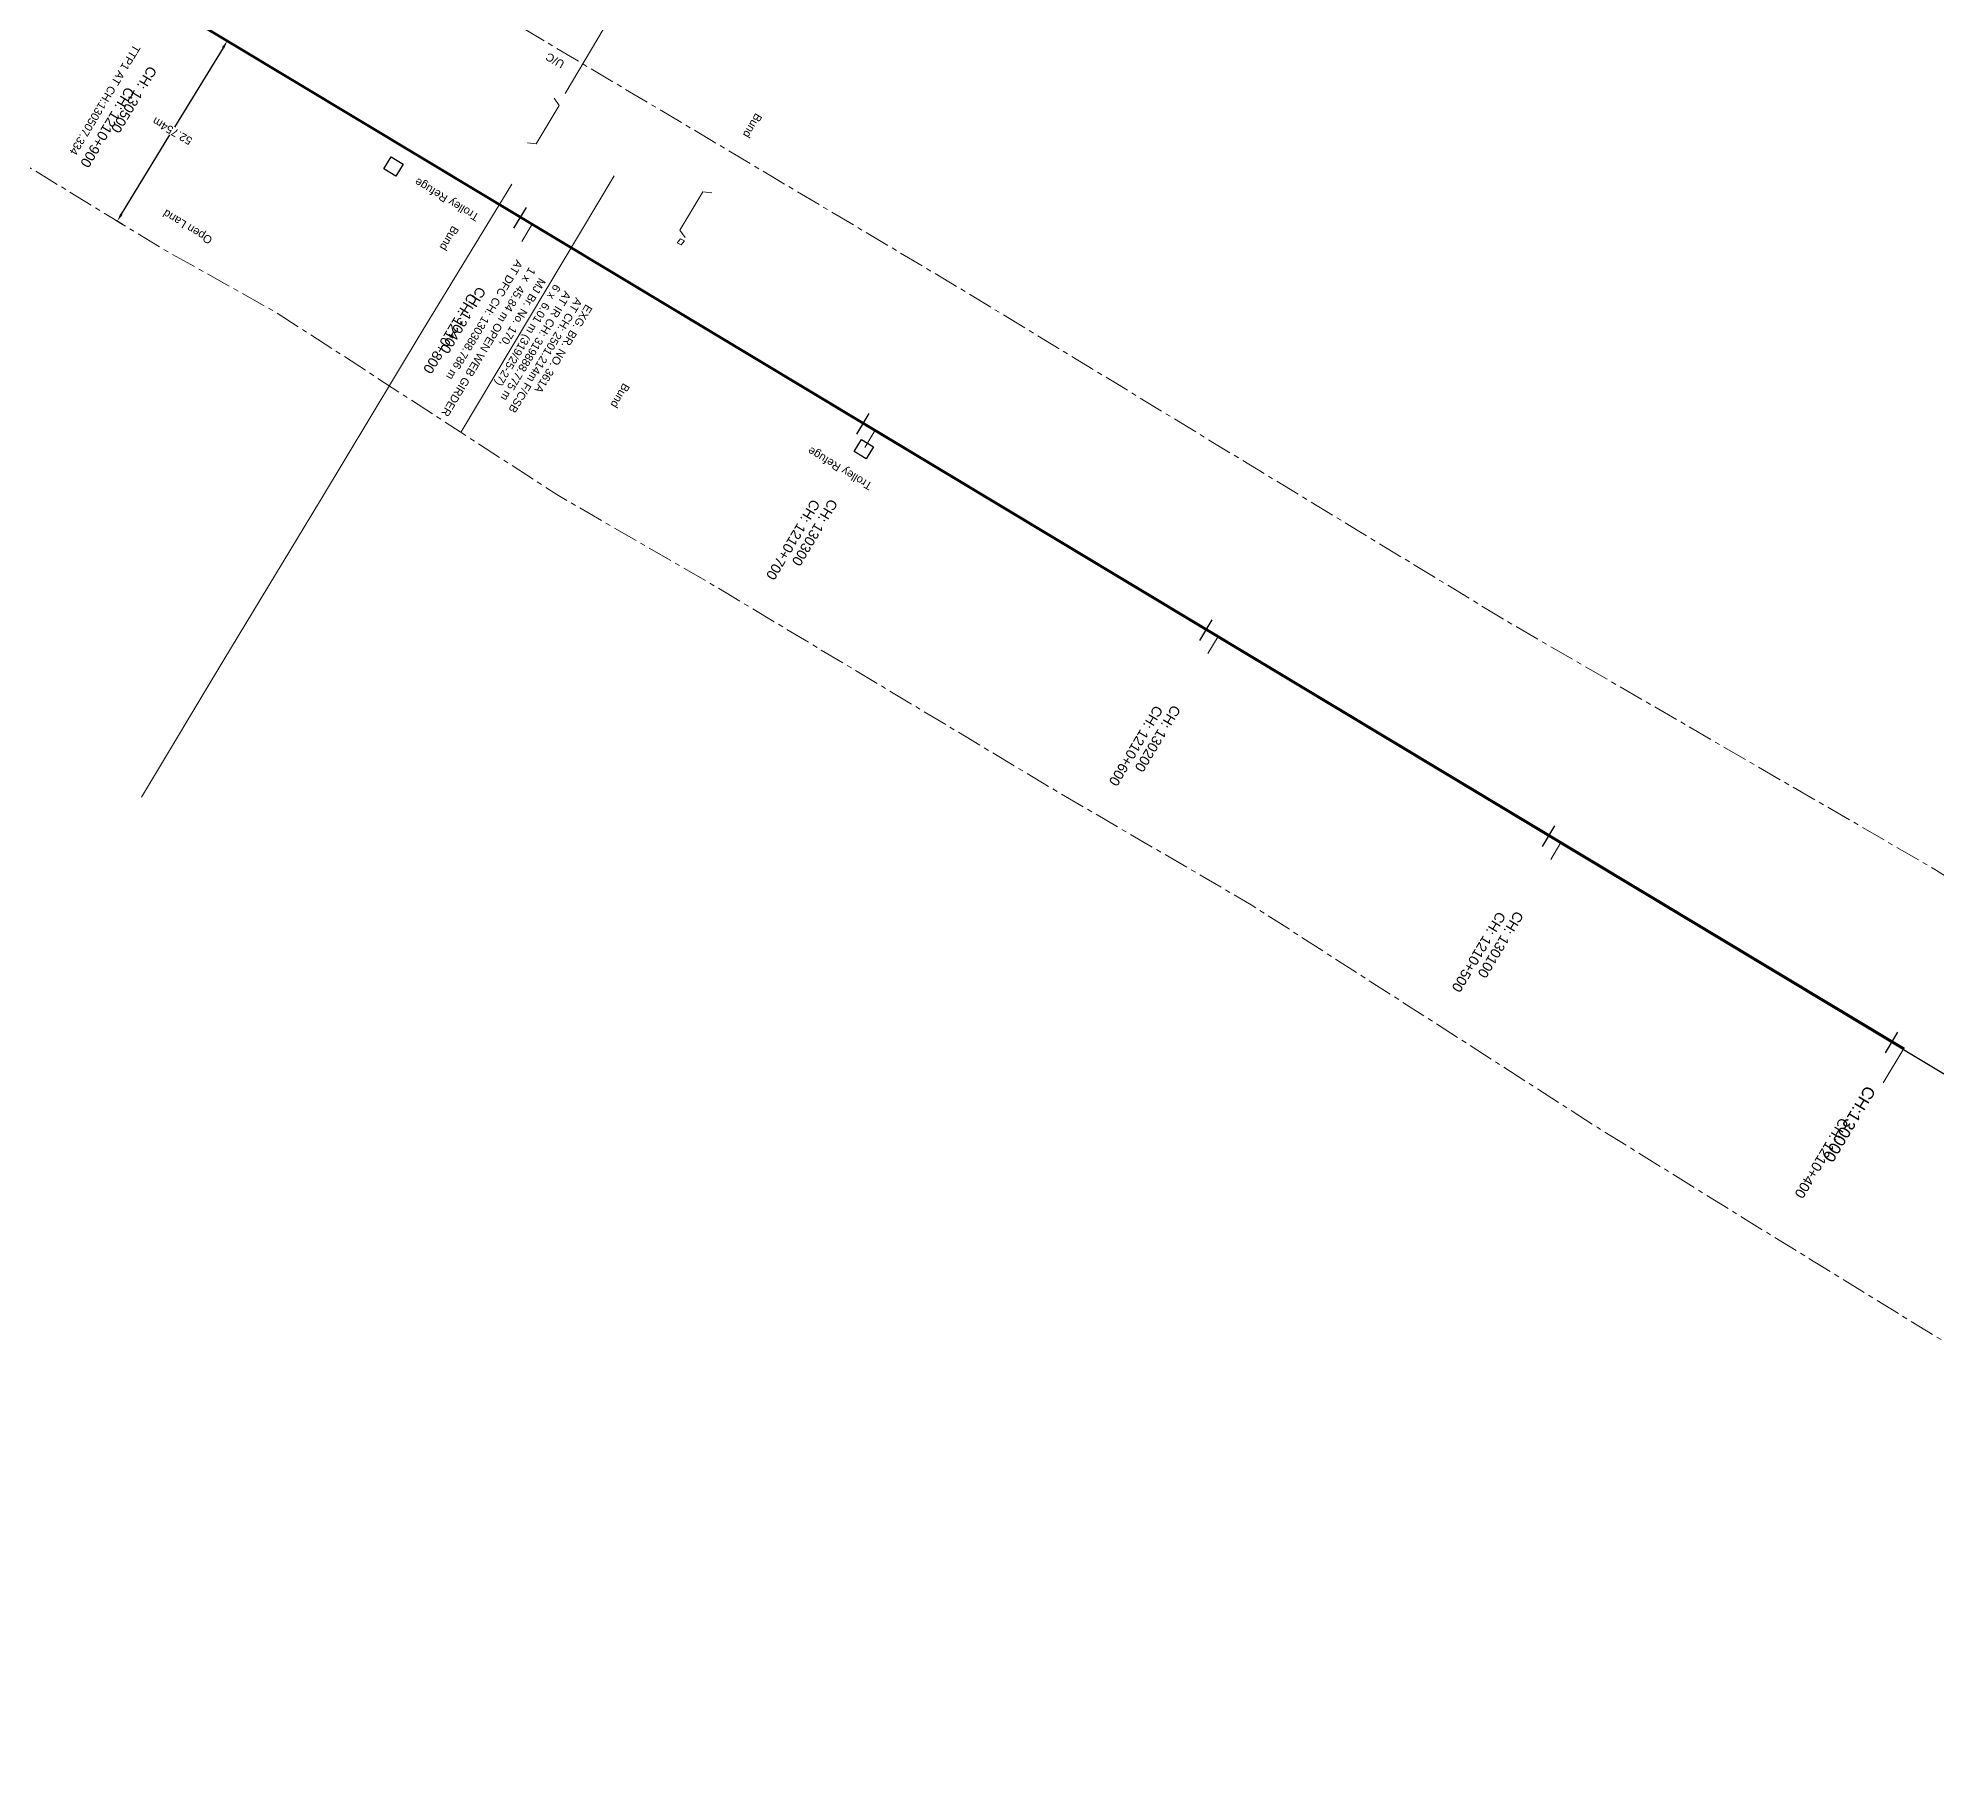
# Model space of a CAD drawing. Header units: metres. Extents: x 622835 to 629437, y 3390046 to 3394575.
# Drawn here: x 628331.5 to 628806, y 3390785.8 to 3391215.2 of the extents above; entities that cross this region are included whole.
import ezdxf
from ezdxf.enums import TextEntityAlignment as Align

# ---------------------------------------------------------------- set-up
doc = ezdxf.new("R2010")
doc.units = ezdxf.units.M
doc.header["$LTSCALE"] = 2
doc.header["$MEASUREMENT"] = 0
doc.header["$PDMODE"] = 35
doc.header["$PDSIZE"] = 5
doc.linetypes.add('CENTER', pattern=[2, 1.25, -0.25, 0.25, -0.25])
doc.linetypes.add('CENTER2', pattern=[1.125, 0.75, -0.125, 0.125, -0.125])
doc.layers.get('Defpoints').update_dxf_attribs({"color": 5, "lineweight": 0})
for name, color, linetype, lineweight in [('Boundary Dim', 10, 'Continuous', 13), ('C-ALIG-DG-LINE', 1, 'CENTER2', 70), ('C-ALIG-LABL-DG', 1, 'Continuous', 25), ('CANAL TOP', 5, 'Continuous', 0), ('EXISTING BRIDGE DETAILS', 7, 'Continuous', 0), ('Proposed Chainage', 10, 'Continuous', 0), ('PROPOSED DFCC TRACK', 1, 'Continuous', 0), ('Proposed TPTC Chainages', 10, 'Continuous', 0), ('RLY BOUNDARY', 32, 'CENTER', 0), ('Shed', 7, 'Continuous', 13), ('Side Details', 7, 'Continuous', 13), ('Text', 7, 'Continuous', 0)]:
    doc.layers.add(name, color=color, linetype=linetype, lineweight=lineweight)
doc.layers.add('Trolley Refuse', color=10, linetype='Continuous')
doc.styles.add('ARIAL', font='arial.ttf')
doc.styles.get("Standard").update_dxf_attribs({"font": 'arial.ttf'})
doc.styles.add('Style-Arial', font='arial.ttf')
doc.styles.add('Text', font='arial.ttf', dxfattribs={"height": 2})
doc.dimstyles.get("Standard").update_dxf_attribs({"dimtxt": 2.5, "dimasz": 2.5, "dimexe": 0.18, "dimexo": 0.0625, "dimgap": 0.09, "dimtad": 0, "dimtih": 1, "dimtoh": 1, "dimdec": 3, "dimzin": 0, "dimdsep": 46, "dimtxsty": 'Standard', "dimcen": 0.09, "dimaunit": 1, "dimadec": 4, "dimazin": 0, "dimtfac": 1, "dimtdec": 3, "dimtofl": 0, "dimtmove": 0, "dimatfit": 3, "dimfxl": 1, "dimtolj": 1, "dimtzin": 0, "dimarcsym": 0})

# ---------------------------------------------------------------- blocks, each defined once
blk = doc.blocks.new('*D571')
at = {"layer": 'Boundary Dim', "color": 0, "lineweight": -2, "transparency": 16777216}
for p, q in [((628380.18, 3391213.59), (628378.69, 3391214.5)), ((628377.8, 3391212.7), (628365.67, 3391192.85)), ((628352.38, 3391171.1), (628364.51, 3391190.95)), ((628352.68, 3391168.57), (628351.18, 3391169.49))]:
    blk.add_line(p, q, dxfattribs=at)
at = {"layer": 'Boundary Dim', "color": 0, "transparency": 16777216}
for points in [[(628377.52, 3391212.88), (628378.08, 3391212.53), (628378.84, 3391214.41)], [(628352.1, 3391171.27), (628352.67, 3391170.93), (628351.34, 3391169.39)]]:
    blk.add_solid(points, dxfattribs=at)
at = {"layer": 'Defpoints', "color": 0, "transparency": 16777216}
for p in [(628380.24, 3391213.56), (628351.34, 3391169.39), (628352.73, 3391168.54)]:
    blk.add_point(p, dxfattribs=at)
at = {"layer": 'Boundary Dim', "color": 0, "transparency": 16777216, "insert": (628365.09, 3391191.9), "char_height": 2, "attachment_point": 5, "rotation": 150}
blk.add_mtext('\\A1;52.754m', dxfattribs=at)
blk = doc.blocks.new('Tick Hor')
blk.add_lwpolyline([(-0.5, 0), (0.5, 0)])

msp = doc.modelspace()

# ---------------------------------------------------------------- linework, layer by layer
at = {"color": 2, "lineweight": 0}
for points in [[(628453.8698, 3391188.9498), (628456.0928, 3391188.6827), (628461.835, 3391198.2713), (628460.5501, 3391200.1048)], [(628493.2589, 3391165.2989), (628491.9741, 3391167.1325), (628497.7163, 3391176.7211), (628499.9392, 3391176.454)]]:
    msp.add_lwpolyline(points, dxfattribs=at)
at = {"layer": 'C-ALIG-DG-LINE', "color": 1, "linetype": 'Continuous', "lineweight": -3, "flags": 128}
msp.add_lwpolyline([(628815.1696, 3390951.8605), (628365.5276, 3391222.1866)], dxfattribs=at)
at = {"layer": 'CANAL TOP', "lineweight": 13, "flags": 128}
for points in [[(628463.2641, 3391201.3203), (628485.9912, 3391239.5155), (628508.8108, 3391277.1594), (628534.0319, 3391318.9)], [(628357.3738, 3391025.3758), (628378.0105, 3391059.7265), (628401.9157, 3391099.2067), (628427.5597, 3391141.8696), (628449.9739, 3391178.5905)]]:
    msp.add_lwpolyline(points, dxfattribs=at)
at = {"layer": 'EXISTING BRIDGE DETAILS', "linetype": 'Continuous', "lineweight": 0, "flags": 128}
msp.add_lwpolyline([(628475.5851, 3391180.7392), (628437.2962, 3391116.7407)], dxfattribs=at)
at = {"layer": 'Proposed Chainage', "linetype": 'Continuous', "lineweight": 0, "flags": 128}
for points in [[(628452.4947, 3391164.3151), (628455.0696, 3391168.6011)], [(628538.2151, 3391112.8175), (628540.79, 3391117.1035)], [(628623.9356, 3391061.3198), (628626.5104, 3391065.6059)], [(628709.656, 3391009.8222), (628712.2309, 3391014.1082)], [(628792.8016, 3390954.0385), (628797.9513, 3390962.6106)]]:
    msp.add_lwpolyline(points, dxfattribs=at)
at = {"layer": 'PROPOSED DFCC TRACK', "color": 1, "linetype": 'Continuous', "lineweight": 50, "flags": 128}
msp.add_lwpolyline([(628798.0361, 3390962.5597), (628362.9736, 3391223.9289)], dxfattribs=at)
msp.add_lwpolyline([(628798.0361, 3390962.5597), (628362.9736, 3391223.9289)], dxfattribs=at)
at = {"layer": 'RLY BOUNDARY', "lineweight": 20, "ltscale": 2.5, "flags": 128}
for points in [[(628955.3903, 3390792.7231), (628931.5933, 3390806.5004), (628894.0251, 3390836.9955), (628805.3605, 3390890.9758), (628763.1272, 3390916.9343), (628721.4077, 3390942.8333), (628634.7683, 3390998.5313), (628587.091, 3391026.3426), (628541.4721, 3391053.7252), (628498.5869, 3391079.4164), (628461.1936, 3391101.0466), (628391.2271, 3391146.4682), (628362.6237, 3391162.4973), (628324.6397, 3391185.7049), (628291.5767, 3391211.6933), (628254.0781, 3391235.9403), (628157.3612, 3391308.2767), (628174.1002, 3391326.9143), (628137.357, 3391356.9761), (627964.1476, 3391459.1923), (627842.8937, 3391531.9115), (627628.8138, 3391662.2153), (627542.6631, 3391714.392)], [(629156.7971, 3390785.7736), (629118.8139, 3390808.3654), (628965.585, 3390910.1915), (628860.4585, 3390972.4254), (628805.8587, 3391007.2721), (628698.6241, 3391069.4447), (628562.2135, 3391152.4313), (628378.3014, 3391261.9076), (628246.7992, 3391338.8997), (628202.7811, 3391365.0852), (627967.1915, 3391505.704)]]:
    msp.add_lwpolyline(points, dxfattribs=at)
at = {"layer": 'Shed'}
msp.add_3dface([(628492.2864, 3391163.4322), (628491.2897, 3391163.944), (628492.1198, 3391164.9385), (628493.1166, 3391164.4267)], dxfattribs=at)
at = {"layer": 'Trolley Refuse'}
for points in [[(628419.8064, 3391185.4113), (628422.806, 3391183.6079), (628421.0025, 3391180.6082), (628418.0029, 3391182.4117)], [(628419.8064, 3391185.4113), (628422.806, 3391183.6079), (628421.0025, 3391180.6082), (628418.0029, 3391182.4117)], [(628537.3592, 3391114.7907), (628540.3588, 3391112.9873), (628538.5554, 3391109.9877), (628535.5557, 3391111.7911)], [(628537.3592, 3391114.7907), (628540.3588, 3391112.9873), (628538.5554, 3391109.9877), (628535.5557, 3391111.7911)]]:
    msp.add_lwpolyline(points, close=True, dxfattribs=at)

# ---------------------------------------------------------------- block references
at = {"layer": 'C-ALIG-LABL-DG', "color": 1, "linetype": 'Continuous', "lineweight": 25, "xscale": 6, "yscale": 6, "zscale": 6, "rotation": 238.9855929886476}
for p in [(628451.9686, 3391170.218), (628537.6723, 3391118.6927), (628623.3761, 3391067.1673), (628709.0799, 3391015.642), (628794.7837, 3390964.1166)]:
    msp.add_blockref('Tick Hor', p, dxfattribs=at)

# ---------------------------------------------------------------- texts
at = {"layer": 'C-ALIG-LABL-DG', "color": 1, "lineweight": 25, "style": 'ARIAL'}
for s, p in [('CH: 1210+900', (628353.6281, 3391203.1504)), ('CH: 1210+800', (628439.3319, 3391151.625)), ('CH: 1210+700', (628525.0356, 3391100.0996)), ('CH: 1210+600', (628610.7394, 3391048.5743)), ('CH: 1210+500', (628696.4432, 3390997.0489)), ('CH: 1210+400', (628782.147, 3390945.5236))]:
    msp.add_text(s, height=2.5, rotation=238.985593, dxfattribs=at).set_placement(p)
at = {"layer": 'EXISTING BRIDGE DETAILS', "color": 10, "style": 'ARIAL'}
for s, p in [('1 x  45.84 m OPEN WEB GIRDER', (628454.3214, 3391158.0317)), ('AT DFC CH: 130388.786 m', (628451.1339, 3391159.8987)), (' MJ Br. No. 170, ', (628457.2412, 3391156.0054))]:
    msp.add_text(s, height=2, rotation=239, dxfattribs=at).set_placement(p)
at = {"layer": 'EXISTING BRIDGE DETAILS', "style": 'ARIAL'}
for s, p in [('6 x  6.01 m (319/25-27)', (628460.6088, 3391153.8028)), ('AT IR CH: 319888.775 m', (628463.1895, 3391152.1202)), ('AT CH: 2501.214m F/CSB', (628465.9895, 3391150.4202)), ('EXG. BR. NO. 361A ', (628468.4987, 3391148.7507))]:
    msp.add_text(s, height=2, rotation=239, dxfattribs=at).set_placement(p)
at = {"layer": 'Proposed Chainage', "color": 1, "lineweight": 0, "attachment_point": 4, "line_spacing_factor": 0.6, "style": 'Style-Arial'}
for s, insert, char_height, rotation in [('CH: 130500', (628360.2911, 3391207.7448), 2.5, 239.00394), ('CH: 130400', (628442.5499, 3391152.6107), 2.5, 239.004127), ('CH: 130300', (628530.4905, 3391099.5427), 2.5, 239.004127), ('CH: 130200', (628616.2109, 3391048.0451), 2.5, 239.004127), ('CH: 130100', (628701.9313, 3390996.5475), 2.5, 239.004127), ('CH:130000', (628789.761, 3390952.8088), 3, 239.004127)]:
    msp.add_mtext(s, dxfattribs=dict(at, insert=insert, char_height=char_height, rotation=rotation))
at = {"layer": 'Proposed TPTC Chainages', "insert": (628356.3626, 3391213.1965), "char_height": 2, "attachment_point": 4, "rotation": 239.004127, "line_spacing_factor": 0.6, "style": 'ARIAL'}
msp.add_mtext('TTP1 AT CH:130507.334', dxfattribs=at)
at = {"layer": 'Side Details'}
msp.add_text('Open Land', height=2, rotation=148.464613, dxfattribs=at).set_placement((628375.3261, 3391165.1733))
at = {"layer": 'Text', "style": 'Text'}
msp.add_text('U/C', height=2, rotation=150.075039, dxfattribs=at).set_placement((628460.764, 3391209.5229), align=Align.MIDDLE_CENTER)
at = {"layer": 'Text'}
for p in [(628510.9485, 3391196.543), (628435.1345, 3391168.3909), (628477.8626, 3391129.0613)]:
    msp.add_text('Bund', height=2, rotation=239.246264, dxfattribs=at).set_placement(p)
at = {"layer": 'Trolley Refuse', "style": 'ARIAL'}
for p in [(628442.016, 3391170.9364), (628540.2786, 3391103.7387)]:
    msp.add_text('Trolley Refuge', height=2, rotation=149.17669, dxfattribs=at).set_placement(p)

# ---------------------------------------------------------------- dimensions: what is measured, and where the dimension line sits
at = {"layer": 'Boundary Dim'}
dim = msp.add_aligned_dim(p1=(628380.2354, 3391213.5587), p2=(628352.7308, 3391168.5417), distance=-1.6323, dimstyle='Standard', override={"dimtxt": 2, "dimasz": 2, "dimdsep": 0, "dimpost": 'm'}, dxfattribs=at)
dim.commit()
dim.dimension.update_dxf_attribs({"geometry": '*D571', "text_midpoint": (628365.0903, 3391191.9012), "text_rotation": 150})

doc.saveas('drawing.dxf')
